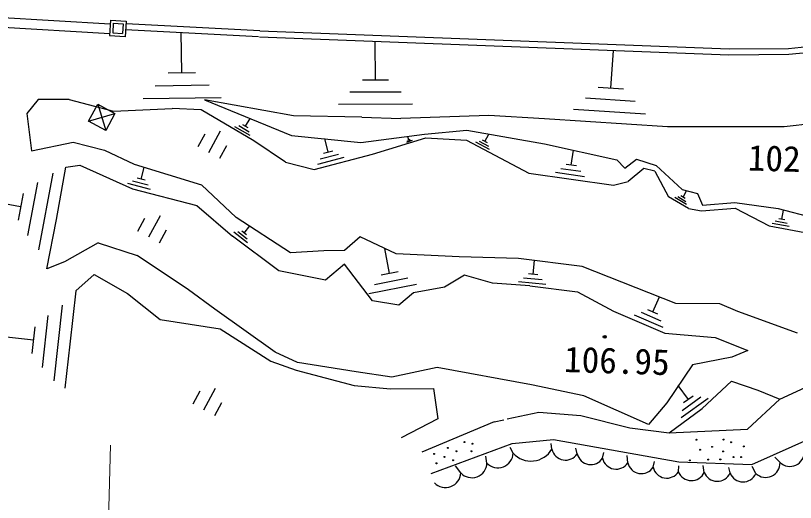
# Model space of a CAD drawing. Units: millimetres, scale not verified. Extents: x 40000 to 680000, y 20000 to 380000.
# Drawn here: x 197278 to 237090, y 231005 to 255880 of the extents above; entities that cross this region are included whole.
import ezdxf
from ezdxf.enums import TextEntityAlignment as Align

# ---------------------------------------------------------------- set-up
doc = ezdxf.new("R2010")
doc.units = ezdxf.units.MM
doc.header["$LTSCALE"] = 1000
doc.layers.add('M-BGD', color=7, linetype='Continuous', lineweight=25)
doc.layers.add('M-STR-HTXT', color=7, linetype='Continuous', lineweight=13)
doc.styles.add('ＭＳ ゴシック', font='')
doc.styles.get('ＭＳ ゴシック').set_extended_font_data('MS Gothic')

msp = doc.modelspace()

# ---------------------------------------------------------------- linework, layer by layer
at = {"layer": 'M-BGD'}
for p, q in [((202113, 255440), (194680, 255880)), ((202127, 255652), (202075, 254854)), ((202127, 255652), (202925, 255601)), ((202925, 255601), (202873, 254802)), ((202081, 254941), (194649, 255381)), ((202267, 255493), (202234, 254994)), ((202267, 255493), (202766, 255461)), ((202766, 255461), (202733, 254962)), ((209743, 255095), (202915, 255453)), ((202075, 254855), (202874, 254804)), ((202234, 254995), (202733, 254963)), ((209686, 254798), (202896, 255153)), ((205767, 252948), (205737, 255028)), ((209743, 255095), (233700, 254178)), ((209743, 255095), (233700, 254178)), ((209731, 254795), (233696, 253878)), ((215648, 252585), (215640, 254561)), ((236745, 254203), (239660, 254496)), ((236745, 254203), (239660, 254496)), ((227672, 252170), (227796, 254090)), ((233700, 254178), (236745, 254203)), ((233700, 254178), (236745, 254203)), ((236761, 253903), (239703, 254199)), ((233696, 253878), (236761, 253903)), ((206466, 252958), (205067, 252938)), ((216313, 252588), (214983, 252583)), ((204406, 252299), (207155, 252338)), ((228318, 252128), (227026, 252211)), ((207775, 251677), (203795, 251620)), ((214349, 251982), (216962, 251992)), ((226370, 251669), (228909, 251506)), ((198437, 251590), (197857, 250875)), ((200007, 251591), (198437, 251590)), ((200007, 251591), (202270, 251001)), ((200997, 250479), (201473, 251359)), ((201473, 251359), (202352, 250883)), ((201473, 251359), (201877, 250004)), ((211467, 250755), (206915, 251579)), ((206915, 251579), (211367, 249760)), ((217544, 251358), (213763, 251343)), ((197857, 250875), (198087, 248974)), ((200997, 250479), (202352, 250883)), ((202352, 250883), (201877, 250004)), ((202270, 251001), (205272, 251131)), ((206744, 251065), (205272, 251131)), ((209441, 249479), (206744, 251065)), ((229432, 250851), (225758, 251088)), ((201877, 250004), (200997, 250479)), ((209014, 250226), (209251, 250630)), ((214957, 250693), (211467, 250755)), ((214957, 250693), (216944, 250618)), ((221436, 250776), (216944, 250618)), ((224283, 250612), (221436, 250776)), ((230560, 250190), (224283, 250612)), ((240634, 250665), (236522, 250197)), ((209251, 249747), (208479, 250201)), ((208676, 250260), (209209, 249947)), ((209149, 250146), (208878, 250306)), ((236522, 250197), (230560, 250190)), ((206939, 249827), (206583, 249167)), ((207727, 249969), (207132, 248870)), ((211367, 249760), (214912, 249402)), ((214912, 249402), (218162, 249821)), ((215504, 248799), (218221, 249630)), ((217349, 249538), (217304, 249688)), ((218162, 249821), (220320, 250018)), ((218221, 249630), (220294, 249519)), ((220320, 250018), (224276, 249321)), ((221241, 249451), (221437, 249818)), ((198087, 248974), (200225, 249407)), ((200225, 249407), (201820, 249012)), ((208039, 249232), (207682, 248572)), ((211056, 248392), (209441, 249479)), ((213243, 248893), (213059, 249597)), ((217521, 249489), (217235, 249402)), ((217265, 249463), (217462, 249524)), ((217400, 249554), (217299, 249523)), ((220294, 249519), (223476, 247821)), ((221470, 249035), (220768, 249409)), ((220940, 249469), (221426, 249210)), ((221365, 249386), (221118, 249517)), ((224276, 249321), (227980, 248504)), ((201820, 249012), (203334, 248294)), ((213480, 248955), (213006, 248831)), ((225647, 248234), (225755, 249006)), ((212522, 248018), (215504, 248799)), ((214032, 248629), (212685, 248277)), ((212835, 248558), (213766, 248802)), ((227980, 248504), (228376, 248086)), ((228376, 248086), (228970, 248537)), ((228970, 248537), (229982, 248228)), ((199368, 245458), (199851, 248141)), ((199851, 248141), (200565, 248239)), ((200565, 248239), (203250, 247026)), ((203334, 248294), (206774, 247232)), ((203690, 247519), (203847, 248123)), ((211056, 248392), (212522, 248018)), ((225106, 248071), (226127, 247928)), ((225907, 248197), (225387, 248270)), ((229353, 248075), (228548, 247407)), ((229910, 247937), (229353, 248075)), ((229982, 248228), (231317, 247001)), ((199178, 247823), (198440, 243912)), ((223476, 247821), (227800, 247217)), ((226319, 247648), (224841, 247854)), ((229910, 247937), (230612, 246624)), ((197897, 244645), (198406, 247348)), ((204169, 246991), (203014, 247292)), ((203245, 247440), (204043, 247232)), ((203893, 247466), (203487, 247572)), ((227800, 247217), (228548, 247407)), ((203250, 247026), (206527, 246172)), ((206774, 247232), (208533, 245570)), ((231317, 247001), (232093, 246793)), ((231352, 246605), (231538, 246918)), ((197531, 246108), (195487, 246494)), ((197661, 246796), (197402, 245421)), ((231634, 246019), (230612, 246624)), ((231536, 246231), (230937, 246586)), ((231090, 246632), (231504, 246387)), ((231458, 246542), (231247, 246667)), ((232093, 246793), (232353, 246195)), ((206527, 246172), (208348, 244611)), ((232353, 246195), (233990, 246331)), ((233990, 246331), (236205, 246021)), ((204652, 245655), (204058, 244555)), ((231634, 246019), (232300, 245900)), ((232300, 245900), (234013, 246032)), ((234013, 246032), (235744, 245133)), ((236205, 246021), (238303, 245473)), ((236391, 245471), (236476, 245931)), ((198872, 242948), (199368, 245458)), ((203865, 245512), (203508, 244853)), ((211315, 243761), (208533, 245570)), ((236778, 245102), (235898, 245265)), ((236062, 245388), (236671, 245275)), ((236546, 245442), (236236, 245500)), ((204964, 244918), (204607, 244258)), ((208616, 244852), (209100, 244467)), ((209069, 244673), (208823, 244869)), ((208946, 244771), (209237, 245138)), ((235744, 245133), (238158, 244686)), ((210716, 242839), (208348, 244611)), ((209114, 244264), (208413, 244821)), ((214866, 244568), (214062, 243881)), ((216704, 243704), (214866, 244568)), ((201486, 244275), (199777, 243296)), ((201486, 244275), (203482, 243626)), ((213018, 243858), (211315, 243761)), ((214062, 243881), (213018, 243858)), ((216375, 242697), (216127, 243973)), ((219927, 243553), (216704, 243704)), ((199777, 243296), (198872, 242948)), ((206103, 241861), (203482, 243626)), ((222959, 243476), (219927, 243553)), ((226196, 243056), (222959, 243476)), ((223700, 242658), (223773, 243383)), ((214077, 243181), (213103, 242361)), ((215502, 241302), (214077, 243181)), ((230979, 241164), (226196, 243056)), ((200360, 241816), (201290, 242658)), ((201290, 242658), (202988, 241677)), ((213103, 242361), (210716, 242839)), ((215609, 242147), (217296, 242474)), ((216804, 242780), (215945, 242613)), ((220200, 242620), (219178, 241997)), ((221629, 242203), (220200, 242620)), ((223201, 242487), (224158, 242391)), ((223944, 242634), (223456, 242683)), ((217750, 242136), (215308, 241662)), ((223538, 242066), (221629, 242203)), ((224347, 242136), (222961, 242275)), ((223538, 242066), (225973, 241766)), ((200360, 241816), (200052, 239089)), ((202988, 241677), (204662, 240358)), ((207450, 240887), (206103, 241861)), ((217587, 241706), (216845, 241087)), ((219178, 241997), (217587, 241706)), ((225973, 241766), (227803, 240778)), ((216845, 241087), (215502, 241302)), ((229816, 240739), (230145, 241504)), ((199663, 241080), (199228, 237224)), ((210522, 238676), (207450, 240887)), ((233230, 241160), (230979, 241164)), ((234148, 240757), (233230, 241160)), ((198646, 237898), (198947, 240563)), ((227803, 240778), (230430, 239650)), ((230343, 239948), (228880, 240576)), ((229213, 240724), (230224, 240290)), ((230074, 240629), (229559, 240850)), ((237193, 239646), (234148, 240757)), ((204662, 240358), (207721, 239874)), ((198263, 239973), (198109, 238616)), ((207721, 239874), (210315, 238221)), ((198186, 239295), (196171, 239522)), ((230430, 239650), (232986, 239430)), ((232986, 239430), (234669, 238764)), ((200052, 239089), (199798, 236848)), ((211667, 238155), (210522, 238676)), ((234669, 238764), (233840, 238429)), ((210315, 238221), (211603, 237760)), ((214666, 237671), (211667, 238155)), ((233840, 238429), (231839, 238028)), ((211603, 237760), (214567, 236978)), ((218809, 237900), (216478, 237413)), ((223616, 237012), (218809, 237900)), ((231839, 238028), (230522, 236092)), ((236300, 236276), (239393, 237709)), ((216478, 237413), (214666, 237671)), ((214567, 236978), (216419, 236816)), ((226297, 236446), (223616, 237012)), ((231624, 236265), (231103, 236979)), ((232333, 235797), (233835, 237209)), ((233835, 237209), (235177, 236736)), ((206683, 236682), (206327, 236022)), ((207471, 236824), (206876, 235725)), ((216419, 236816), (218609, 236819)), ((218609, 236819), (218841, 235270)), ((235177, 236736), (236300, 236276)), ((207783, 236087), (207426, 235427)), ((229597, 234986), (226297, 236446)), ((230522, 236092), (229597, 234986)), ((232633, 236317), (231266, 235320)), ((231311, 235706), (232255, 236394)), ((231864, 236440), (231383, 236090)), ((234650, 234741), (236300, 236276)), ((230645, 234567), (232333, 235797)), ((222376, 235268), (223994, 235616)), ((223994, 235616), (226139, 235446)), ((226139, 235446), (228638, 234818)), ((218841, 235270), (216967, 234311)), ((221719, 235127), (218025, 233574)), ((221719, 235127), (222198, 235230)), ((228638, 234818), (230645, 234567)), ((230645, 234567), (234650, 234741)), ((234867, 232936), (238443, 234538)), ((222635, 234019), (224746, 234214)), ((224746, 234214), (231136, 233071)), ((218488, 232475), (222635, 234019)), ((222681, 233521), (222520, 233806)), ((224658, 233722), (224623, 234011)), ((225950, 233492), (225881, 233778)), ((221341, 233016), (221291, 233377)), ((227242, 233262), (227309, 233553)), ((228534, 233032), (228501, 233405)), ((236307, 233042), (236036, 233319)), ((229826, 232802), (229888, 233103)), ((231136, 233071), (234867, 232936)), ((220001, 232511), (219745, 232871)), ((231118, 232572), (231145, 232870)), ((232436, 232541), (232379, 232899)), ((233754, 232510), (233699, 232781)), ((235072, 232480), (234889, 232834))]:
    msp.add_line(p, q, dxfattribs=at)
for centre, radius in [((227353, 239466), 75), ((227353, 239466), 45), ((227353, 239466), 15), ((220191, 234087), 25), ((220191, 234087), 15), ((232040, 234208), 25), ((232040, 234208), 15), ((232040, 234208), 5), ((233422, 234217), 25), ((233422, 234217), 15), ((233422, 234217), 5), ((233806, 234078), 25), ((219342, 233790), 25), ((219342, 233790), 15), ((219342, 233790), 5), ((220191, 234087), 5), ((220604, 234001), 25), ((220604, 234001), 15), ((220604, 234001), 5), ((232222, 233697), 25), ((232222, 233697), 15), ((232222, 233697), 5), ((232838, 233845), 25), ((232838, 233845), 15), ((232838, 233845), 5), ((233806, 234078), 15), ((233806, 234078), 5), ((234455, 233864), 25), ((234455, 233864), 15), ((234455, 233864), 5), ((218640, 233483), 25), ((218640, 233483), 15), ((218640, 233483), 5), ((219171, 233333), 25), ((219171, 233333), 15), ((219171, 233333), 5), ((219785, 233619), 25), ((219785, 233619), 15), ((219785, 233619), 5), ((220550, 233618), 25), ((220550, 233618), 15), ((220550, 233618), 5), ((233400, 233610), 25), ((233400, 233610), 15), ((233400, 233610), 5), ((233932, 233322), 25), ((233932, 233322), 15), ((233932, 233322), 5), ((234315, 233321), 25), ((234315, 233321), 15), ((234315, 233321), 5), ((218764, 233003), 25), ((218764, 233003), 15), ((218764, 233003), 5), ((219614, 233162), 25), ((219614, 233162), 15), ((219614, 233162), 5), ((231700, 233155), 25), ((231700, 233155), 15), ((231700, 233155), 5), ((232640, 233196), 25), ((232640, 233196), 15), ((232640, 233196), 5), ((233257, 233206), 25), ((233257, 233206), 15), ((233257, 233206), 5)]:
    msp.add_circle(centre, radius, dxfattribs=at)
for centre, radius, start, end in [((223595, 234355), 1238, 222.3775, 329.2069), ((225352, 233876), 711, 192.5264, 327.2867), ((221906, 233548), 775, 223.2727, 358.033), ((226644, 233646), 711, 192.5264, 327.2867), ((236807, 233580), 735, 227.0885, 1.8488), ((220566, 233043), 775, 223.2727, 358.033), ((227936, 233416), 711, 192.5264, 327.2867), ((229228, 233186), 711, 192.5264, 327.2867), ((235572, 233018), 735, 227.0885, 1.8488), ((219227, 232538), 775, 223.2727, 358.033), ((230520, 232956), 711, 192.5264, 327.2867), ((231783, 232831), 714, 201.2847, 336.045), ((233101, 232800), 714, 201.2847, 336.045), ((234419, 232769), 714, 201.2847, 336.045)]:
    msp.add_arc(centre, radius, start, end, dxfattribs=at)
at = {"layer": 'M-STR-HTXT'}
msp.add_line((201769, 221946), (202128, 233926), dxfattribs=at)

# ---------------------------------------------------------------- texts
at = {"layer": 'M-BGD', "style": 'ＭＳ ゴシック'}
for s, p in [('102.63', (234633, 247573)), ('106.95', (225253, 237273))]:
    msp.add_text(s, height=1320, rotation=358.285, dxfattribs=at).set_placement(p, align=Align.BOTTOM_LEFT)

doc.saveas('drawing.dxf')
